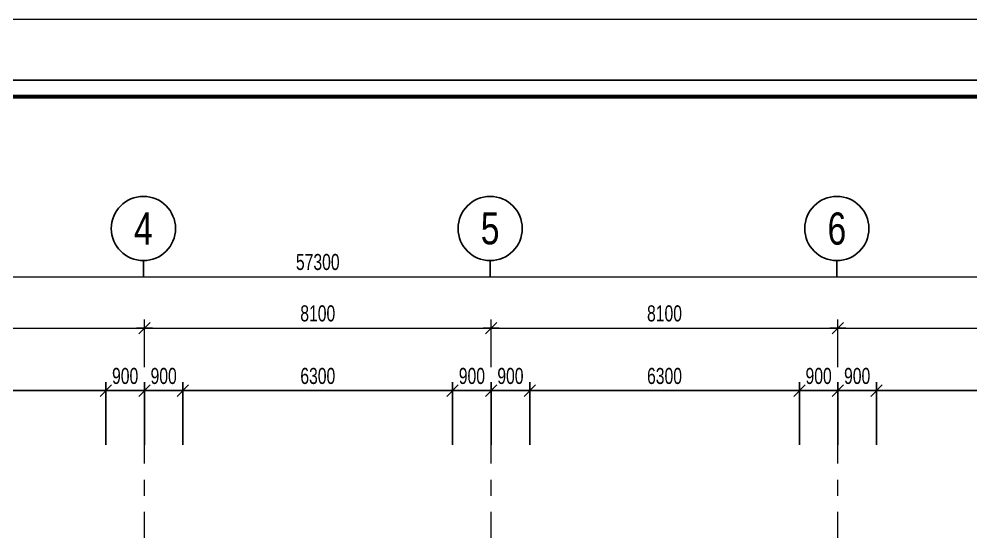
# Model space of a CAD drawing. Extents: x 475529 to 721982, y 1293854 to 1371032.
# Drawn here: x 517648 to 539886, y 1359057 to 1371032 of the extents above; entities that cross this region are included whole.
import ezdxf
from ezdxf.enums import TextEntityAlignment as Align

# ---------------------------------------------------------------- set-up
doc = ezdxf.new("R2010")
doc.units = 0
doc.header["$LTSCALE"] = 1500
doc.header["$MEASUREMENT"] = 0
doc.linetypes.add('CENTER', pattern=[2, 1.25, -0.25, 0.25, -0.25])
doc.layers.get('Defpoints').update_dxf_attribs({"lineweight": 9})
for name, color, linetype, lineweight in [('02.CDC.DIM', 1, 'Continuous', 20), ('CDC- TRUC', 5, 'CENTER', 15), ('Dim', 8, 'Continuous', 15)]:
    doc.layers.add(name, color=color, linetype=linetype, lineweight=lineweight)
for name, color, linetype in [('CDC-KHUNGTEN', 9, 'Continuous'), ('CDC.02.DIM', 1, 'Continuous'), ('CDC.06.TEXT', 2, 'Continuous'), ('KCS_DIM', 1, 'Continuous')]:
    doc.layers.add(name, color=color, linetype=linetype)
doc.styles.add('BIGTEXT', font='', dxfattribs={"width": 0.8, "height": 1000})
doc.styles.add('VN simplex', font='arial.ttf', dxfattribs={"width": 0.7})
doc.styles.get('BIGTEXT').set_extended_font_data('.VnArialH')
doc.dimstyles.new('DIM A1 1-150 (Time City)', dxfattribs={"dimtxt": 375, "dimasz": 1.25, "dimexe": 200, "dimexo": 0, "dimgap": 150, "dimtad": 1, "dimdec": 0, "dimzin": 13, "dimdsep": 46, "dimtxsty": 'VN simplex', "dimblk1": 'D', "dimblk2": 'D', "dimsah": 1, "dimcen": 0, "dimdle": 50, "dimclrd": 1, "dimclre": 1, "dimclrt": 2, "dimadec": 0, "dimazin": 0, "dimtfac": 1, "dimtdec": 0, "dimtix": 1, "dimtmove": 2, "dimatfit": 3, "dimldrblk": 'D', "dimfxl": 1, "dimtolj": 1, "dimtzin": 13, "dimarcsym": 0})

# ---------------------------------------------------------------- blocks, each defined once
blk = doc.blocks.new('D')
at = {"color": 8}
blk.add_line((150, 0), (-150, 0), dxfattribs=at)
at = {"color": 3}
blk.add_line((106, 106), (-106, -106), dxfattribs=at)
blk = doc.blocks.new('*D232')
at = {"layer": 'Defpoints', "color": 0, "ltscale": 0.5, "transparency": 16777216}
for p in [(24600, 53828), (16500, 53024), (24600, 53024)]:
    blk.add_point(p, dxfattribs=at)
at = {"layer": 'Dim', "color": 1, "lineweight": -2, "ltscale": 0.5, "transparency": 16777216}
for p, q in [((16500, 53024), (16500, 54028)), ((16501, 53828), (24599, 53828)), ((24600, 53024), (24600, 54028))]:
    blk.add_line(p, q, dxfattribs=at)
at = {"layer": 'Dim', "color": 1, "lineweight": -2, "ltscale": 0.5, "transparency": 16777216, "xscale": 1.25, "yscale": 1.25, "zscale": 1.25, "rotation": 180}
blk.add_blockref('D', (16500, 53828), dxfattribs=at)
at = {"layer": 'Dim', "color": 1, "lineweight": -2, "ltscale": 0.5, "transparency": 16777216, "xscale": 1.25, "yscale": 1.25, "zscale": 1.25}
blk.add_blockref('D', (24600, 53828), dxfattribs=at)
at = {"layer": 'Dim', "color": 2, "ltscale": 0.5, "transparency": 16777216, "insert": (20550, 54169), "char_height": 375, "attachment_point": 5, "style": 'VN simplex'}
blk.add_mtext('\\A1;8100', dxfattribs=at)
blk = doc.blocks.new('*D233')
at = {"layer": 'Defpoints', "color": 0, "ltscale": 0.5, "transparency": 16777216}
for p in [(32700, 53828), (24600, 53024), (32700, 53024)]:
    blk.add_point(p, dxfattribs=at)
at = {"layer": 'Dim', "color": 1, "lineweight": -2, "ltscale": 0.5, "transparency": 16777216}
for p, q in [((24600, 53024), (24600, 54028)), ((24601, 53828), (32699, 53828)), ((32700, 53024), (32700, 54028))]:
    blk.add_line(p, q, dxfattribs=at)
at = {"layer": 'Dim', "color": 1, "lineweight": -2, "ltscale": 0.5, "transparency": 16777216, "xscale": 1.25, "yscale": 1.25, "zscale": 1.25, "rotation": 180}
blk.add_blockref('D', (24600, 53828), dxfattribs=at)
at = {"layer": 'Dim', "color": 1, "lineweight": -2, "ltscale": 0.5, "transparency": 16777216, "xscale": 1.25, "yscale": 1.25, "zscale": 1.25}
blk.add_blockref('D', (32700, 53828), dxfattribs=at)
at = {"layer": 'Dim', "color": 2, "ltscale": 0.5, "transparency": 16777216, "insert": (28650, 54169), "char_height": 375, "attachment_point": 5, "style": 'VN simplex'}
blk.add_mtext('\\A1;8100', dxfattribs=at)
blk = doc.blocks.new('*D234')
at = {"layer": 'Defpoints', "color": 0, "ltscale": 0.5, "transparency": 16777216}
for p in [(40800, 53828), (32700, 53024), (40800, 53024)]:
    blk.add_point(p, dxfattribs=at)
at = {"layer": 'Dim', "color": 1, "lineweight": -2, "ltscale": 0.5, "transparency": 16777216}
for p, q in [((32700, 53024), (32700, 54028)), ((32701, 53828), (40799, 53828)), ((40800, 53024), (40800, 54028))]:
    blk.add_line(p, q, dxfattribs=at)
at = {"layer": 'Dim', "color": 1, "lineweight": -2, "ltscale": 0.5, "transparency": 16777216, "xscale": 1.25, "yscale": 1.25, "zscale": 1.25, "rotation": 180}
blk.add_blockref('D', (32700, 53828), dxfattribs=at)
at = {"layer": 'Dim', "color": 1, "lineweight": -2, "ltscale": 0.5, "transparency": 16777216, "xscale": 1.25, "yscale": 1.25, "zscale": 1.25}
blk.add_blockref('D', (40800, 53828), dxfattribs=at)
at = {"layer": 'Dim', "color": 2, "ltscale": 0.5, "transparency": 16777216, "insert": (36750, 54169), "char_height": 375, "attachment_point": 5, "style": 'VN simplex'}
blk.add_mtext('\\A1;8100', dxfattribs=at)
blk = doc.blocks.new('*D235')
at = {"layer": 'Defpoints', "color": 0, "ltscale": 0.5, "transparency": 16777216}
for p in [(48900, 53828), (40800, 53024), (48900, 53024)]:
    blk.add_point(p, dxfattribs=at)
at = {"layer": 'Dim', "color": 1, "lineweight": -2, "ltscale": 0.5, "transparency": 16777216}
for p, q in [((40800, 53024), (40800, 54028)), ((40801, 53828), (48899, 53828)), ((48900, 53024), (48900, 54028))]:
    blk.add_line(p, q, dxfattribs=at)
at = {"layer": 'Dim', "color": 1, "lineweight": -2, "ltscale": 0.5, "transparency": 16777216, "xscale": 1.25, "yscale": 1.25, "zscale": 1.25, "rotation": 180}
blk.add_blockref('D', (40800, 53828), dxfattribs=at)
at = {"layer": 'Dim', "color": 1, "lineweight": -2, "ltscale": 0.5, "transparency": 16777216, "xscale": 1.25, "yscale": 1.25, "zscale": 1.25}
blk.add_blockref('D', (48900, 53828), dxfattribs=at)
at = {"layer": 'Dim', "color": 2, "ltscale": 0.5, "transparency": 16777216, "insert": (44850, 54169), "char_height": 375, "attachment_point": 5, "style": 'VN simplex'}
blk.add_mtext('\\A1;8100', dxfattribs=at)
blk = doc.blocks.new('*D257')
at = {"layer": 'Defpoints', "color": 0, "ltscale": 0.5, "transparency": 16777216}
for p in [(57300, 55028), (0, 53024), (57300, 53024)]:
    blk.add_point(p, dxfattribs=at)
at = {"layer": 'Dim', "color": 1, "lineweight": -2, "ltscale": 0.5, "transparency": 16777216}
for p, q in [((0, 53024), (0, 55228)), ((57300, 53024), (57300, 55228)), ((1, 55028), (57299, 55028))]:
    blk.add_line(p, q, dxfattribs=at)
at = {"layer": 'Dim', "color": 1, "lineweight": -2, "ltscale": 0.5, "transparency": 16777216, "xscale": 1.25, "yscale": 1.25, "zscale": 1.25, "rotation": 180}
blk.add_blockref('D', (0, 55028), dxfattribs=at)
at = {"layer": 'Dim', "color": 1, "lineweight": -2, "ltscale": 0.5, "transparency": 16777216, "xscale": 1.25, "yscale": 1.25, "zscale": 1.25}
blk.add_blockref('D', (57300, 55028), dxfattribs=at)
at = {"layer": 'Dim', "color": 2, "ltscale": 0.5, "transparency": 16777216, "insert": (28650, 55369), "char_height": 375, "attachment_point": 5, "style": 'VN simplex'}
blk.add_mtext('\\A1;57300', dxfattribs=at)
blk = doc.blocks.new('_Axis name')
at = {"layer": 'CDC.02.DIM'}
blk.add_line((0, 2.5), (0, 0), dxfattribs=at)
blk.add_circle((0, 7.5), 5, dxfattribs=at)
at = {"layer": 'CDC.02.DIM', "style": 'BIGTEXT', "width": 0.75}
blk.add_attdef('.', text='', height=5, dxfattribs=at).set_placement((0, 7.5), align=Align.MIDDLE)
blk = doc.blocks.new('*D148')
at = {"layer": 'Defpoints', "color": 0, "transparency": 16777216}
for p in [(519677, 1362356), (513377, 1361090), (519677, 1361090)]:
    blk.add_point(p, dxfattribs=at)
at = {"layer": 'KCS_DIM', "color": 1, "lineweight": -2, "transparency": 16777216}
for p, q in [((513377, 1361090), (513377, 1362556)), ((519677, 1361090), (519677, 1362556)), ((513378, 1362356), (519675, 1362356))]:
    blk.add_line(p, q, dxfattribs=at)
at = {"layer": 'KCS_DIM', "color": 1, "lineweight": -2, "transparency": 16777216, "xscale": 1.25, "yscale": 1.25, "zscale": 1.25, "rotation": 180}
blk.add_blockref('D', (513377, 1362356), dxfattribs=at)
at = {"layer": 'KCS_DIM', "color": 1, "lineweight": -2, "transparency": 16777216, "xscale": 1.25, "yscale": 1.25, "zscale": 1.25}
blk.add_blockref('D', (519677, 1362356), dxfattribs=at)
at = {"layer": 'KCS_DIM', "color": 2, "transparency": 16777216, "insert": (516527, 1362697), "char_height": 375, "attachment_point": 5, "style": 'VN simplex'}
blk.add_mtext('\\A1;6300', dxfattribs=at)
blk = doc.blocks.new('*D149')
at = {"layer": 'Defpoints', "color": 0, "transparency": 16777216}
for p in [(520577, 1362356), (519677, 1361090), (520577, 1361090)]:
    blk.add_point(p, dxfattribs=at)
at = {"layer": 'KCS_DIM', "color": 1, "lineweight": -2, "transparency": 16777216}
for p, q in [((519677, 1361090), (519677, 1362556)), ((520577, 1361090), (520577, 1362556)), ((519678, 1362356), (520575, 1362356))]:
    blk.add_line(p, q, dxfattribs=at)
at = {"layer": 'KCS_DIM', "color": 1, "lineweight": -2, "transparency": 16777216, "xscale": 1.25, "yscale": 1.25, "zscale": 1.25, "rotation": 180}
blk.add_blockref('D', (519677, 1362356), dxfattribs=at)
at = {"layer": 'KCS_DIM', "color": 1, "lineweight": -2, "transparency": 16777216, "xscale": 1.25, "yscale": 1.25, "zscale": 1.25}
blk.add_blockref('D', (520577, 1362356), dxfattribs=at)
at = {"layer": 'KCS_DIM', "color": 2, "transparency": 16777216, "insert": (520127, 1362697), "char_height": 375, "attachment_point": 5, "style": 'VN simplex'}
blk.add_mtext('\\A1;900', dxfattribs=at)
blk = doc.blocks.new('*D150')
at = {"layer": 'Defpoints', "color": 0, "transparency": 16777216}
for p in [(521477, 1362356), (520577, 1361090), (521477, 1361090)]:
    blk.add_point(p, dxfattribs=at)
at = {"layer": 'KCS_DIM', "color": 1, "lineweight": -2, "transparency": 16777216}
for p, q in [((520577, 1361090), (520577, 1362556)), ((521477, 1361090), (521477, 1362556)), ((520578, 1362356), (521475, 1362356))]:
    blk.add_line(p, q, dxfattribs=at)
at = {"layer": 'KCS_DIM', "color": 1, "lineweight": -2, "transparency": 16777216, "xscale": 1.25, "yscale": 1.25, "zscale": 1.25, "rotation": 180}
blk.add_blockref('D', (520577, 1362356), dxfattribs=at)
at = {"layer": 'KCS_DIM', "color": 1, "lineweight": -2, "transparency": 16777216, "xscale": 1.25, "yscale": 1.25, "zscale": 1.25}
blk.add_blockref('D', (521477, 1362356), dxfattribs=at)
at = {"layer": 'KCS_DIM', "color": 2, "transparency": 16777216, "insert": (521027, 1362697), "char_height": 375, "attachment_point": 5, "style": 'VN simplex'}
blk.add_mtext('\\A1;900', dxfattribs=at)
blk = doc.blocks.new('*D151')
at = {"layer": 'Defpoints', "color": 0, "transparency": 16777216}
for p in [(527777, 1362356), (521477, 1361090), (527777, 1361090)]:
    blk.add_point(p, dxfattribs=at)
at = {"layer": 'KCS_DIM', "color": 1, "lineweight": -2, "transparency": 16777216}
for p, q in [((521477, 1361090), (521477, 1362556)), ((527777, 1361090), (527777, 1362556)), ((521478, 1362356), (527775, 1362356))]:
    blk.add_line(p, q, dxfattribs=at)
at = {"layer": 'KCS_DIM', "color": 1, "lineweight": -2, "transparency": 16777216, "xscale": 1.25, "yscale": 1.25, "zscale": 1.25, "rotation": 180}
blk.add_blockref('D', (521477, 1362356), dxfattribs=at)
at = {"layer": 'KCS_DIM', "color": 1, "lineweight": -2, "transparency": 16777216, "xscale": 1.25, "yscale": 1.25, "zscale": 1.25}
blk.add_blockref('D', (527777, 1362356), dxfattribs=at)
at = {"layer": 'KCS_DIM', "color": 2, "transparency": 16777216, "insert": (524627, 1362697), "char_height": 375, "attachment_point": 5, "style": 'VN simplex'}
blk.add_mtext('\\A1;6300', dxfattribs=at)
blk = doc.blocks.new('*D152')
at = {"layer": 'Defpoints', "color": 0, "transparency": 16777216}
for p in [(528677, 1362356), (527777, 1361090), (528677, 1361090)]:
    blk.add_point(p, dxfattribs=at)
at = {"layer": 'KCS_DIM', "color": 1, "lineweight": -2, "transparency": 16777216}
for p, q in [((527777, 1361090), (527777, 1362556)), ((528677, 1361090), (528677, 1362556)), ((527778, 1362356), (528675, 1362356))]:
    blk.add_line(p, q, dxfattribs=at)
at = {"layer": 'KCS_DIM', "color": 1, "lineweight": -2, "transparency": 16777216, "xscale": 1.25, "yscale": 1.25, "zscale": 1.25, "rotation": 180}
blk.add_blockref('D', (527777, 1362356), dxfattribs=at)
at = {"layer": 'KCS_DIM', "color": 1, "lineweight": -2, "transparency": 16777216, "xscale": 1.25, "yscale": 1.25, "zscale": 1.25}
blk.add_blockref('D', (528677, 1362356), dxfattribs=at)
at = {"layer": 'KCS_DIM', "color": 2, "transparency": 16777216, "insert": (528227, 1362697), "char_height": 375, "attachment_point": 5, "style": 'VN simplex'}
blk.add_mtext('\\A1;900', dxfattribs=at)
blk = doc.blocks.new('*D153')
at = {"layer": 'Defpoints', "color": 0, "transparency": 16777216}
for p in [(529577, 1362356), (528677, 1361090), (529577, 1361090)]:
    blk.add_point(p, dxfattribs=at)
at = {"layer": 'KCS_DIM', "color": 1, "lineweight": -2, "transparency": 16777216}
for p, q in [((528677, 1361090), (528677, 1362556)), ((529577, 1361090), (529577, 1362556)), ((528678, 1362356), (529575, 1362356))]:
    blk.add_line(p, q, dxfattribs=at)
at = {"layer": 'KCS_DIM', "color": 1, "lineweight": -2, "transparency": 16777216, "xscale": 1.25, "yscale": 1.25, "zscale": 1.25, "rotation": 180}
blk.add_blockref('D', (528677, 1362356), dxfattribs=at)
at = {"layer": 'KCS_DIM', "color": 1, "lineweight": -2, "transparency": 16777216, "xscale": 1.25, "yscale": 1.25, "zscale": 1.25}
blk.add_blockref('D', (529577, 1362356), dxfattribs=at)
at = {"layer": 'KCS_DIM', "color": 2, "transparency": 16777216, "insert": (529127, 1362697), "char_height": 375, "attachment_point": 5, "style": 'VN simplex'}
blk.add_mtext('\\A1;900', dxfattribs=at)
blk = doc.blocks.new('*D154')
at = {"layer": 'Defpoints', "color": 0, "transparency": 16777216}
for p in [(535877, 1362356), (529577, 1361090), (535877, 1361090)]:
    blk.add_point(p, dxfattribs=at)
at = {"layer": 'KCS_DIM', "color": 1, "lineweight": -2, "transparency": 16777216}
for p, q in [((529577, 1361090), (529577, 1362556)), ((535877, 1361090), (535877, 1362556)), ((529578, 1362356), (535875, 1362356))]:
    blk.add_line(p, q, dxfattribs=at)
at = {"layer": 'KCS_DIM', "color": 1, "lineweight": -2, "transparency": 16777216, "xscale": 1.25, "yscale": 1.25, "zscale": 1.25, "rotation": 180}
blk.add_blockref('D', (529577, 1362356), dxfattribs=at)
at = {"layer": 'KCS_DIM', "color": 1, "lineweight": -2, "transparency": 16777216, "xscale": 1.25, "yscale": 1.25, "zscale": 1.25}
blk.add_blockref('D', (535877, 1362356), dxfattribs=at)
at = {"layer": 'KCS_DIM', "color": 2, "transparency": 16777216, "insert": (532727, 1362697), "char_height": 375, "attachment_point": 5, "style": 'VN simplex'}
blk.add_mtext('\\A1;6300', dxfattribs=at)
blk = doc.blocks.new('*D155')
at = {"layer": 'Defpoints', "color": 0, "transparency": 16777216}
for p in [(536777, 1362356), (535877, 1361090), (536777, 1361090)]:
    blk.add_point(p, dxfattribs=at)
at = {"layer": 'KCS_DIM', "color": 1, "lineweight": -2, "transparency": 16777216}
for p, q in [((535877, 1361090), (535877, 1362556)), ((536777, 1361090), (536777, 1362556)), ((535878, 1362356), (536775, 1362356))]:
    blk.add_line(p, q, dxfattribs=at)
at = {"layer": 'KCS_DIM', "color": 1, "lineweight": -2, "transparency": 16777216, "xscale": 1.25, "yscale": 1.25, "zscale": 1.25, "rotation": 180}
blk.add_blockref('D', (535877, 1362356), dxfattribs=at)
at = {"layer": 'KCS_DIM', "color": 1, "lineweight": -2, "transparency": 16777216, "xscale": 1.25, "yscale": 1.25, "zscale": 1.25}
blk.add_blockref('D', (536777, 1362356), dxfattribs=at)
at = {"layer": 'KCS_DIM', "color": 2, "transparency": 16777216, "insert": (536327, 1362697), "char_height": 375, "attachment_point": 5, "style": 'VN simplex'}
blk.add_mtext('\\A1;900', dxfattribs=at)
blk = doc.blocks.new('*D156')
at = {"layer": 'Defpoints', "color": 0, "transparency": 16777216}
for p in [(537677, 1362356), (536777, 1361090), (537677, 1361090)]:
    blk.add_point(p, dxfattribs=at)
at = {"layer": 'KCS_DIM', "color": 1, "lineweight": -2, "transparency": 16777216}
for p, q in [((536777, 1361090), (536777, 1362556)), ((537677, 1361090), (537677, 1362556)), ((536778, 1362356), (537675, 1362356))]:
    blk.add_line(p, q, dxfattribs=at)
at = {"layer": 'KCS_DIM', "color": 1, "lineweight": -2, "transparency": 16777216, "xscale": 1.25, "yscale": 1.25, "zscale": 1.25, "rotation": 180}
blk.add_blockref('D', (536777, 1362356), dxfattribs=at)
at = {"layer": 'KCS_DIM', "color": 1, "lineweight": -2, "transparency": 16777216, "xscale": 1.25, "yscale": 1.25, "zscale": 1.25}
blk.add_blockref('D', (537677, 1362356), dxfattribs=at)
at = {"layer": 'KCS_DIM', "color": 2, "transparency": 16777216, "insert": (537227, 1362697), "char_height": 375, "attachment_point": 5, "style": 'VN simplex'}
blk.add_mtext('\\A1;900', dxfattribs=at)
blk = doc.blocks.new('*D157')
at = {"layer": 'Defpoints', "color": 0, "transparency": 16777216}
for p in [(543977, 1362356), (537677, 1361090), (543977, 1361090)]:
    blk.add_point(p, dxfattribs=at)
at = {"layer": 'KCS_DIM', "color": 1, "lineweight": -2, "transparency": 16777216}
for p, q in [((537677, 1361090), (537677, 1362556)), ((543977, 1361090), (543977, 1362556)), ((537678, 1362356), (543975, 1362356))]:
    blk.add_line(p, q, dxfattribs=at)
at = {"layer": 'KCS_DIM', "color": 1, "lineweight": -2, "transparency": 16777216, "xscale": 1.25, "yscale": 1.25, "zscale": 1.25, "rotation": 180}
blk.add_blockref('D', (537677, 1362356), dxfattribs=at)
at = {"layer": 'KCS_DIM', "color": 1, "lineweight": -2, "transparency": 16777216, "xscale": 1.25, "yscale": 1.25, "zscale": 1.25}
blk.add_blockref('D', (543977, 1362356), dxfattribs=at)
at = {"layer": 'KCS_DIM', "color": 2, "transparency": 16777216, "insert": (540827, 1362697), "char_height": 375, "attachment_point": 5, "style": 'VN simplex'}
blk.add_mtext('\\A1;6300', dxfattribs=at)
blk = doc.blocks.new('*D193')
at = {"layer": 'Defpoints', "color": 0, "transparency": 16777216}
for p in [(519677, 1362356), (513377, 1361090), (519677, 1361090)]:
    blk.add_point(p, dxfattribs=at)
at = {"layer": 'KCS_DIM', "color": 1, "lineweight": -2, "transparency": 16777216}
for p, q in [((513377, 1361090), (513377, 1362556)), ((519677, 1361090), (519677, 1362556)), ((513378, 1362356), (519675, 1362356))]:
    blk.add_line(p, q, dxfattribs=at)
at = {"layer": 'KCS_DIM', "color": 1, "lineweight": -2, "transparency": 16777216, "xscale": 1.25, "yscale": 1.25, "zscale": 1.25, "rotation": 180}
blk.add_blockref('D', (513377, 1362356), dxfattribs=at)
at = {"layer": 'KCS_DIM', "color": 1, "lineweight": -2, "transparency": 16777216, "xscale": 1.25, "yscale": 1.25, "zscale": 1.25}
blk.add_blockref('D', (519677, 1362356), dxfattribs=at)
at = {"layer": 'KCS_DIM', "color": 2, "transparency": 16777216, "insert": (516527, 1362697), "char_height": 375, "attachment_point": 5, "style": 'VN simplex'}
blk.add_mtext('\\A1;6300', dxfattribs=at)
blk = doc.blocks.new('*D194')
at = {"layer": 'Defpoints', "color": 0, "transparency": 16777216}
for p in [(520577, 1362356), (519677, 1361090), (520577, 1361090)]:
    blk.add_point(p, dxfattribs=at)
at = {"layer": 'KCS_DIM', "color": 1, "lineweight": -2, "transparency": 16777216}
for p, q in [((519677, 1361090), (519677, 1362556)), ((520577, 1361090), (520577, 1362556)), ((519678, 1362356), (520575, 1362356))]:
    blk.add_line(p, q, dxfattribs=at)
at = {"layer": 'KCS_DIM', "color": 1, "lineweight": -2, "transparency": 16777216, "xscale": 1.25, "yscale": 1.25, "zscale": 1.25, "rotation": 180}
blk.add_blockref('D', (519677, 1362356), dxfattribs=at)
at = {"layer": 'KCS_DIM', "color": 1, "lineweight": -2, "transparency": 16777216, "xscale": 1.25, "yscale": 1.25, "zscale": 1.25}
blk.add_blockref('D', (520577, 1362356), dxfattribs=at)
at = {"layer": 'KCS_DIM', "color": 2, "transparency": 16777216, "insert": (520127, 1362697), "char_height": 375, "attachment_point": 5, "style": 'VN simplex'}
blk.add_mtext('\\A1;900', dxfattribs=at)
blk = doc.blocks.new('*D195')
at = {"layer": 'Defpoints', "color": 0, "transparency": 16777216}
for p in [(521477, 1362356), (520577, 1361090), (521477, 1361090)]:
    blk.add_point(p, dxfattribs=at)
at = {"layer": 'KCS_DIM', "color": 1, "lineweight": -2, "transparency": 16777216}
for p, q in [((520577, 1361090), (520577, 1362556)), ((521477, 1361090), (521477, 1362556)), ((520578, 1362356), (521475, 1362356))]:
    blk.add_line(p, q, dxfattribs=at)
at = {"layer": 'KCS_DIM', "color": 1, "lineweight": -2, "transparency": 16777216, "xscale": 1.25, "yscale": 1.25, "zscale": 1.25, "rotation": 180}
blk.add_blockref('D', (520577, 1362356), dxfattribs=at)
at = {"layer": 'KCS_DIM', "color": 1, "lineweight": -2, "transparency": 16777216, "xscale": 1.25, "yscale": 1.25, "zscale": 1.25}
blk.add_blockref('D', (521477, 1362356), dxfattribs=at)
at = {"layer": 'KCS_DIM', "color": 2, "transparency": 16777216, "insert": (521027, 1362697), "char_height": 375, "attachment_point": 5, "style": 'VN simplex'}
blk.add_mtext('\\A1;900', dxfattribs=at)
blk = doc.blocks.new('*D196')
at = {"layer": 'Defpoints', "color": 0, "transparency": 16777216}
for p in [(527777, 1362356), (521477, 1361090), (527777, 1361090)]:
    blk.add_point(p, dxfattribs=at)
at = {"layer": 'KCS_DIM', "color": 1, "lineweight": -2, "transparency": 16777216}
for p, q in [((521477, 1361090), (521477, 1362556)), ((527777, 1361090), (527777, 1362556)), ((521478, 1362356), (527775, 1362356))]:
    blk.add_line(p, q, dxfattribs=at)
at = {"layer": 'KCS_DIM', "color": 1, "lineweight": -2, "transparency": 16777216, "xscale": 1.25, "yscale": 1.25, "zscale": 1.25, "rotation": 180}
blk.add_blockref('D', (521477, 1362356), dxfattribs=at)
at = {"layer": 'KCS_DIM', "color": 1, "lineweight": -2, "transparency": 16777216, "xscale": 1.25, "yscale": 1.25, "zscale": 1.25}
blk.add_blockref('D', (527777, 1362356), dxfattribs=at)
at = {"layer": 'KCS_DIM', "color": 2, "transparency": 16777216, "insert": (524627, 1362697), "char_height": 375, "attachment_point": 5, "style": 'VN simplex'}
blk.add_mtext('\\A1;6300', dxfattribs=at)
blk = doc.blocks.new('*D197')
at = {"layer": 'Defpoints', "color": 0, "transparency": 16777216}
for p in [(528677, 1362356), (527777, 1361090), (528677, 1361090)]:
    blk.add_point(p, dxfattribs=at)
at = {"layer": 'KCS_DIM', "color": 1, "lineweight": -2, "transparency": 16777216}
for p, q in [((527777, 1361090), (527777, 1362556)), ((528677, 1361090), (528677, 1362556)), ((527778, 1362356), (528675, 1362356))]:
    blk.add_line(p, q, dxfattribs=at)
at = {"layer": 'KCS_DIM', "color": 1, "lineweight": -2, "transparency": 16777216, "xscale": 1.25, "yscale": 1.25, "zscale": 1.25, "rotation": 180}
blk.add_blockref('D', (527777, 1362356), dxfattribs=at)
at = {"layer": 'KCS_DIM', "color": 1, "lineweight": -2, "transparency": 16777216, "xscale": 1.25, "yscale": 1.25, "zscale": 1.25}
blk.add_blockref('D', (528677, 1362356), dxfattribs=at)
at = {"layer": 'KCS_DIM', "color": 2, "transparency": 16777216, "insert": (528227, 1362697), "char_height": 375, "attachment_point": 5, "style": 'VN simplex'}
blk.add_mtext('\\A1;900', dxfattribs=at)
blk = doc.blocks.new('*D198')
at = {"layer": 'Defpoints', "color": 0, "transparency": 16777216}
for p in [(529577, 1362356), (528677, 1361090), (529577, 1361090)]:
    blk.add_point(p, dxfattribs=at)
at = {"layer": 'KCS_DIM', "color": 1, "lineweight": -2, "transparency": 16777216}
for p, q in [((528677, 1361090), (528677, 1362556)), ((529577, 1361090), (529577, 1362556)), ((528678, 1362356), (529575, 1362356))]:
    blk.add_line(p, q, dxfattribs=at)
at = {"layer": 'KCS_DIM', "color": 1, "lineweight": -2, "transparency": 16777216, "xscale": 1.25, "yscale": 1.25, "zscale": 1.25, "rotation": 180}
blk.add_blockref('D', (528677, 1362356), dxfattribs=at)
at = {"layer": 'KCS_DIM', "color": 1, "lineweight": -2, "transparency": 16777216, "xscale": 1.25, "yscale": 1.25, "zscale": 1.25}
blk.add_blockref('D', (529577, 1362356), dxfattribs=at)
at = {"layer": 'KCS_DIM', "color": 2, "transparency": 16777216, "insert": (529127, 1362697), "char_height": 375, "attachment_point": 5, "style": 'VN simplex'}
blk.add_mtext('\\A1;900', dxfattribs=at)
blk = doc.blocks.new('*D199')
at = {"layer": 'Defpoints', "color": 0, "transparency": 16777216}
for p in [(535877, 1362356), (529577, 1361090), (535877, 1361090)]:
    blk.add_point(p, dxfattribs=at)
at = {"layer": 'KCS_DIM', "color": 1, "lineweight": -2, "transparency": 16777216}
for p, q in [((529577, 1361090), (529577, 1362556)), ((535877, 1361090), (535877, 1362556)), ((529578, 1362356), (535875, 1362356))]:
    blk.add_line(p, q, dxfattribs=at)
at = {"layer": 'KCS_DIM', "color": 1, "lineweight": -2, "transparency": 16777216, "xscale": 1.25, "yscale": 1.25, "zscale": 1.25, "rotation": 180}
blk.add_blockref('D', (529577, 1362356), dxfattribs=at)
at = {"layer": 'KCS_DIM', "color": 1, "lineweight": -2, "transparency": 16777216, "xscale": 1.25, "yscale": 1.25, "zscale": 1.25}
blk.add_blockref('D', (535877, 1362356), dxfattribs=at)
at = {"layer": 'KCS_DIM', "color": 2, "transparency": 16777216, "insert": (532727, 1362697), "char_height": 375, "attachment_point": 5, "style": 'VN simplex'}
blk.add_mtext('\\A1;6300', dxfattribs=at)
blk = doc.blocks.new('*D200')
at = {"layer": 'Defpoints', "color": 0, "transparency": 16777216}
for p in [(536777, 1362356), (535877, 1361090), (536777, 1361090)]:
    blk.add_point(p, dxfattribs=at)
at = {"layer": 'KCS_DIM', "color": 1, "lineweight": -2, "transparency": 16777216}
for p, q in [((535877, 1361090), (535877, 1362556)), ((536777, 1361090), (536777, 1362556)), ((535878, 1362356), (536775, 1362356))]:
    blk.add_line(p, q, dxfattribs=at)
at = {"layer": 'KCS_DIM', "color": 1, "lineweight": -2, "transparency": 16777216, "xscale": 1.25, "yscale": 1.25, "zscale": 1.25, "rotation": 180}
blk.add_blockref('D', (535877, 1362356), dxfattribs=at)
at = {"layer": 'KCS_DIM', "color": 1, "lineweight": -2, "transparency": 16777216, "xscale": 1.25, "yscale": 1.25, "zscale": 1.25}
blk.add_blockref('D', (536777, 1362356), dxfattribs=at)
at = {"layer": 'KCS_DIM', "color": 2, "transparency": 16777216, "insert": (536327, 1362697), "char_height": 375, "attachment_point": 5, "style": 'VN simplex'}
blk.add_mtext('\\A1;900', dxfattribs=at)
blk = doc.blocks.new('*D201')
at = {"layer": 'Defpoints', "color": 0, "transparency": 16777216}
for p in [(537677, 1362356), (536777, 1361090), (537677, 1361090)]:
    blk.add_point(p, dxfattribs=at)
at = {"layer": 'KCS_DIM', "color": 1, "lineweight": -2, "transparency": 16777216}
for p, q in [((536777, 1361090), (536777, 1362556)), ((537677, 1361090), (537677, 1362556)), ((536778, 1362356), (537675, 1362356))]:
    blk.add_line(p, q, dxfattribs=at)
at = {"layer": 'KCS_DIM', "color": 1, "lineweight": -2, "transparency": 16777216, "xscale": 1.25, "yscale": 1.25, "zscale": 1.25, "rotation": 180}
blk.add_blockref('D', (536777, 1362356), dxfattribs=at)
at = {"layer": 'KCS_DIM', "color": 1, "lineweight": -2, "transparency": 16777216, "xscale": 1.25, "yscale": 1.25, "zscale": 1.25}
blk.add_blockref('D', (537677, 1362356), dxfattribs=at)
at = {"layer": 'KCS_DIM', "color": 2, "transparency": 16777216, "insert": (537227, 1362697), "char_height": 375, "attachment_point": 5, "style": 'VN simplex'}
blk.add_mtext('\\A1;900', dxfattribs=at)
blk = doc.blocks.new('*D202')
at = {"layer": 'Defpoints', "color": 0, "transparency": 16777216}
for p in [(543977, 1362356), (537677, 1361090), (543977, 1361090)]:
    blk.add_point(p, dxfattribs=at)
at = {"layer": 'KCS_DIM', "color": 1, "lineweight": -2, "transparency": 16777216}
for p, q in [((537677, 1361090), (537677, 1362556)), ((543977, 1361090), (543977, 1362556)), ((537678, 1362356), (543975, 1362356))]:
    blk.add_line(p, q, dxfattribs=at)
at = {"layer": 'KCS_DIM', "color": 1, "lineweight": -2, "transparency": 16777216, "xscale": 1.25, "yscale": 1.25, "zscale": 1.25, "rotation": 180}
blk.add_blockref('D', (537677, 1362356), dxfattribs=at)
at = {"layer": 'KCS_DIM', "color": 1, "lineweight": -2, "transparency": 16777216, "xscale": 1.25, "yscale": 1.25, "zscale": 1.25}
blk.add_blockref('D', (543977, 1362356), dxfattribs=at)
at = {"layer": 'KCS_DIM', "color": 2, "transparency": 16777216, "insert": (540827, 1362697), "char_height": 375, "attachment_point": 5, "style": 'VN simplex'}
blk.add_mtext('\\A1;6300', dxfattribs=at)
blk = doc.blocks.new('KHUNG TEN')
at = {"layer": 'CDC-KHUNGTEN', "color": 8}
blk.add_lwpolyline([(75096, 1100), (83000, 1100), (83000, 58300), (3000, 58300), (3000, 1100), (75096, 1100)], dxfattribs=at)
at = {"layer": 'CDC-KHUNGTEN', "color": 255, "lineweight": 60}
blk.add_lwpolyline([(74900, 1400), (74900, 58000), (3300, 58000), (3300, 1400), (74900, 1400)], close=True, dxfattribs=at)
at = {"layer": 'Defpoints', "color": 1, "ltscale": 0.2}
blk.add_lwpolyline([(0, 0), (0, 59400), (84100, 59400), (84100, 0), (0, 0)], close=True, dxfattribs=at)
blk = doc.blocks.new('MBT04')
at = {"layer": 'CDC- TRUC'}
for p, q in [((40800, -3337), (40800, 53925.2)), ((24600, -3337), (24600, 53023.7)), ((32700, -3337), (32700, 53023.7))]:
    blk.add_line(p, q, dxfattribs=at)
at = {"layer": '02.CDC.DIM', "xscale": 150, "yscale": 150, "zscale": 150}
for p, values in [((24576.7, 55027.8), {'.': '4'}), ((32676.7, 55027.8), {'.': '5'}), ((40776.7, 55027.8), {'.': '6'})]:
    blk.add_blockref('_Axis name', p, dxfattribs=at).add_auto_attribs(values)
at = {"layer": 'Dim', "color": 1, "ltscale": 0.5}
for base, p1, p2, picture, middle in [((57300, 55027.8), (0, 53023.7), (57300, 53023.7), '*D257', (28650, 55369.4)), ((24600, 53827.8), (16500, 53023.7), (24600, 53023.7), '*D232', (20550, 54169.3)), ((32700, 53827.8), (24600, 53023.7), (32700, 53023.7), '*D233', (28650, 54169.3)), ((40800, 53827.8), (32700, 53023.7), (40800, 53023.7), '*D234', (36750, 54169.3)), ((48900, 53827.8), (40800, 53023.7), (48900, 53023.7), '*D235', (44850, 54169.3))]:
    dim = blk.add_linear_dim(base=base, p1=p1, p2=p2, dimstyle='DIM A1 1-150 (Time City)', dxfattribs=at)
    dim.commit()
    dim.dimension.update_dxf_attribs({"geometry": picture, "text_midpoint": middle})

msp = doc.modelspace()

# ---------------------------------------------------------------- block references
at = {"layer": 'CDC.06.TEXT', "xscale": 1.29930377314748, "yscale": 1.29930377314748, "zscale": 1.29930377314748}
msp.add_blockref('KHUNG TEN', (475528.9, 1293853.6, 0), dxfattribs=at)
at = {"layer": 'Dim'}
msp.add_blockref('MBT04', (495976.5, 1309989, 0), dxfattribs=at)

# ---------------------------------------------------------------- dimensions: what is measured, and where the dimension line sits
at = {"layer": 'KCS_DIM'}
for base, p1, p2, picture, middle in [((519676.5, 1362355.8, 0), (513376.5, 1361090, 0), (519676.5, 1361090, 0), '*D148', (516526.5, 1362697.4, 0)), ((519676.5, 1362355.8, 0), (513376.5, 1361090, 0), (519676.5, 1361090, 0), '*D193', (516526.5, 1362697.4, 0)), ((520576.5, 1362355.8, 0), (519676.5, 1361090, 0), (520576.5, 1361090, 0), '*D149', (520126.5, 1362697.3, 0)), ((520576.5, 1362355.8, 0), (519676.5, 1361090, 0), (520576.5, 1361090, 0), '*D194', (520126.5, 1362697.3, 0)), ((521476.5, 1362355.8, 0), (520576.5, 1361090, 0), (521476.5, 1361090, 0), '*D150', (521026.5, 1362697.3, 0)), ((521476.5, 1362355.8, 0), (520576.5, 1361090, 0), (521476.5, 1361090, 0), '*D195', (521026.5, 1362697.3, 0)), ((527776.5, 1362355.8, 0), (521476.5, 1361090, 0), (527776.5, 1361090, 0), '*D151', (524626.5, 1362697.4, 0)), ((527776.5, 1362355.8, 0), (521476.5, 1361090, 0), (527776.5, 1361090, 0), '*D196', (524626.5, 1362697.4, 0)), ((528676.5, 1362355.8, 0), (527776.5, 1361090, 0), (528676.5, 1361090, 0), '*D152', (528226.5, 1362697.3, 0)), ((528676.5, 1362355.8, 0), (527776.5, 1361090, 0), (528676.5, 1361090, 0), '*D197', (528226.5, 1362697.3, 0)), ((529576.5, 1362355.8, 0), (528676.5, 1361090, 0), (529576.5, 1361090, 0), '*D153', (529126.5, 1362697.3, 0)), ((529576.5, 1362355.8, 0), (528676.5, 1361090, 0), (529576.5, 1361090, 0), '*D198', (529126.5, 1362697.3, 0)), ((535876.5, 1362355.8, 0), (529576.5, 1361090, 0), (535876.5, 1361090, 0), '*D154', (532726.5, 1362697.4, 0)), ((535876.5, 1362355.8, 0), (529576.5, 1361090, 0), (535876.5, 1361090, 0), '*D199', (532726.5, 1362697.4, 0)), ((536776.5, 1362355.8, 0), (535876.5, 1361090, 0), (536776.5, 1361090, 0), '*D155', (536326.5, 1362697.3, 0)), ((536776.5, 1362355.8, 0), (535876.5, 1361090, 0), (536776.5, 1361090, 0), '*D200', (536326.5, 1362697.3, 0)), ((537676.5, 1362355.8, 0), (536776.5, 1361090, 0), (537676.5, 1361090, 0), '*D156', (537226.5, 1362697.3, 0)), ((537676.5, 1362355.8, 0), (536776.5, 1361090, 0), (537676.5, 1361090, 0), '*D201', (537226.5, 1362697.3, 0)), ((543976.5, 1362355.8, 0), (537676.5, 1361090, 0), (543976.5, 1361090, 0), '*D157', (540826.5, 1362697.4, 0)), ((543976.5, 1362355.8, 0), (537676.5, 1361090, 0), (543976.5, 1361090, 0), '*D202', (540826.5, 1362697.4, 0))]:
    dim = msp.add_linear_dim(base=base, p1=p1, p2=p2, dimstyle='DIM A1 1-150 (Time City)', dxfattribs=at)
    dim.commit()
    dim.dimension.update_dxf_attribs({"geometry": picture, "text_midpoint": middle})

doc.saveas('drawing.dxf')
